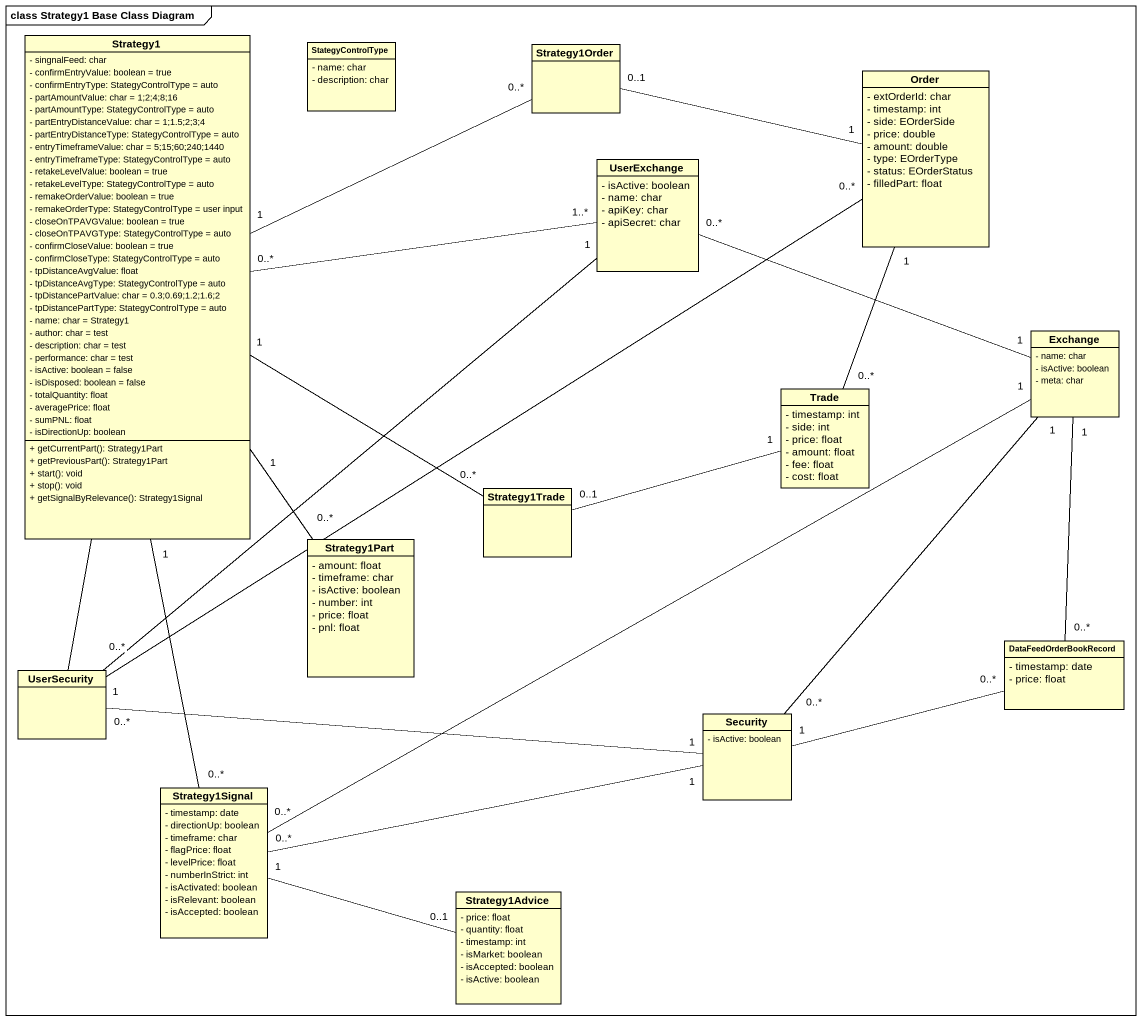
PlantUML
@startuml
mainframe class Strategy1 Base Class Diagram
hide circle
hide empty members
skinparam classAttributeIconSize 0
class Strategy1 {
  - singnalFeed: char
  - confirmEntryValue: boolean = true
  - confirmEntryType: StategyControlType = auto
  - partAmountValue: char = 1;2;4;8;16
  - partAmountType: StategyControlType = auto
  - partEntryDistanceValue: char = 1;1.5;2;3;4
  - partEntryDistanceType: StategyControlType = auto
  - entryTimeframeValue: char = 5;15;60;240;1440
  - entryTimeframeType: StategyControlType = auto
  - retakeLevelValue: boolean = true
  - retakeLevelType: StategyControlType = auto
  - remakeOrderValue: boolean = true
  - remakeOrderType: StategyControlType = user input
  - closeOnTPAVGValue: boolean = true
  - closeOnTPAVGType: StategyControlType = auto
  - confirmCloseValue: boolean = true
  - confirmCloseType: StategyControlType = auto
  - tpDistanceAvgValue: float
  - tpDistanceAvgType: StategyControlType = auto
  - tpDistancePartValue: char = 0.3;0.69;1.2;1.6;2
  - tpDistancePartType: StategyControlType = auto
  - name: char = Strategy1
  - author: char = test
  - description: char = test
  - performance: char = test
  - isActive: boolean = false
  - isDisposed: boolean = false
  - totalQuantity: float
  - averagePrice: float
  - sumPNL: float
  - isDirectionUp: boolean
  + getCurrentPart(): Strategy1Part
  + getPreviousPart(): Strategy1Part
  + start(): void
  + stop(): void
  + getSignalByRelevance(): Strategy1Signal
}
class StategyControlType {
  - name: char
  - description: char
}
class Strategy1Order
class Order {
  - extOrderId: char
  - timestamp: int
  - side: EOrderSide
  - price: double
  - amount: double
  - type: EOrderType
  - status: EOrderStatus
  - filledPart: float
}
class UserExchange {
  - isActive: boolean
  - name: char
  - apiKey: char
  - apiSecret: char
}
class Exchange {
  - name: char
  - isActive: boolean
  - meta: char
}
class Trade {
  - timestamp: int
  - side: int
  - price: float
  - amount: float
  - fee: float
  - cost: float
}
class Strategy1Trade
class Strategy1Part {
  - amount: float
  - timeframe: char
  - isActive: boolean
  - number: int
  - price: float
  - pnl: float
}
class DataFeedOrderBookRecord {
  - timestamp: date
  - price: float
}
class UserSecurity
class Security {
  - isActive: boolean
}
class Strategy1Signal {
  - timestamp: date
  - directionUp: boolean
  - timeframe: char
  - flagPrice: float
  - levelPrice: float
  - numberInStrict: int
  - isActivated: boolean
  - isRelevant: boolean
  - isAccepted: boolean
}
class Strategy1Advice {
  - price: float
  - quantity: float
  - timestamp: int
  - isMarket: boolean
  - isAccepted: boolean
  - isActive: boolean
}
Strategy1Order "0..*" -left- "1" Strategy1
Order "1" -left- "0..1" Strategy1Order
Order "1" -- "0..*" Trade
Order "0..*" -- "1" UserSecurity
UserExchange "1..*" -left- "0..*" Strategy1
Exchange "1" -left- "0..*" UserExchange
Exchange "1" -- "0..*" Security
Trade "1" -left- "0..1" Strategy1Trade
Strategy1Trade "0..*" -up- "1" Strategy1
Strategy1Part "0..*" -up- "1" Strategy1
DataFeedOrderBookRecord "0..*" -up- "1" Exchange
UserSecurity -up- Strategy1
UserSecurity "0..*" -up- "1" UserExchange
Security "1" -right- "0..*" DataFeedOrderBookRecord
Security "1" -left- "0..*" UserSecurity
Security "1" -left- "0..*" Strategy1Signal
Strategy1Signal "0..*" -up- "1" Strategy1
Strategy1Signal "0..*" -right- "1" Exchange
Strategy1Advice "0..1" -left- "1" Strategy1Signal
@enduml
